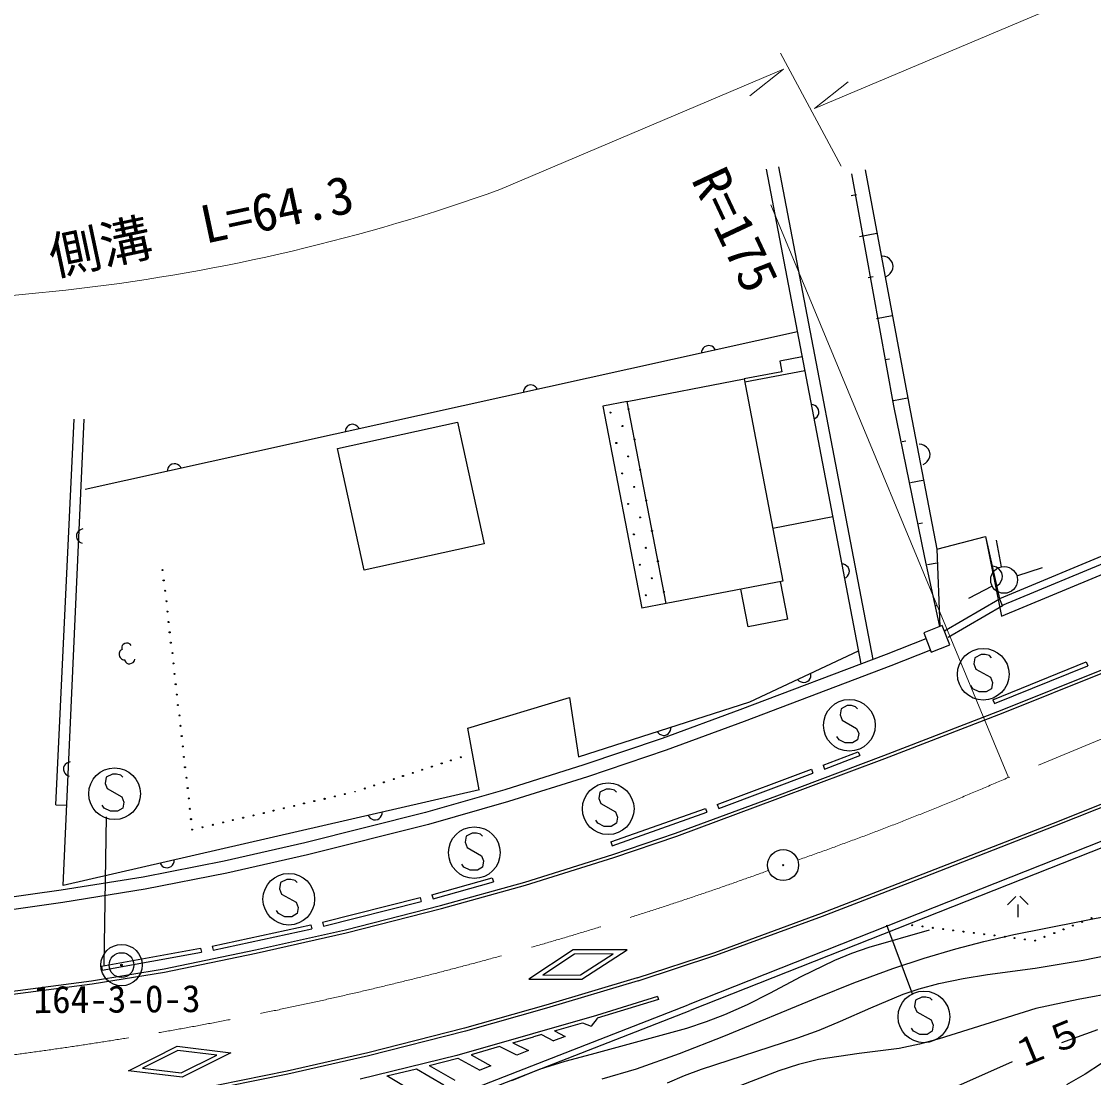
# Model space of a CAD drawing. Units: millimetres, scale not verified. Extents: x 40000 to 680000, y 20000 to 380000.
# Drawn here: x 429161 to 481053, y 263248 to 314337 of the extents above; entities that cross this region are included whole.
import ezdxf
from ezdxf.enums import TextEntityAlignment as Align

# ---------------------------------------------------------------- set-up
doc = ezdxf.new("R2010")
doc.units = ezdxf.units.MM
doc.header["$LTSCALE"] = 1000
doc.linetypes.add('CHAIN', pattern=[18.5, 12, -1.5, 3.5, -1.5])
for name, color, linetype, lineweight in [('M-BGD', 7, 'Continuous', 25), ('M-BGD-EXST', 7, 'Continuous', 25), ('M-BMK', 2, 'CHAIN', 13), ('M-BMK-SRVR', 3, 'Continuous', 25), ('M-STR-HTXT', 7, 'Continuous', 13), ('M-STR-STRC', 7, 'Continuous', 25)]:
    doc.layers.add(name, color=color, linetype=linetype, lineweight=lineweight)
doc.styles.add('ＭＳ ゴシック', font='')
doc.styles.get('ＭＳ ゴシック').set_extended_font_data('MS Gothic')

msp = doc.modelspace()

# ---------------------------------------------------------------- linework, layer by layer
at = {"layer": 'M-BGD'}
for p, q in [((465796, 307298), (470365, 283471)), ((465207, 307185), (469795, 283255)), ((471385, 295739), (469346, 306973)), ((470002, 307153), (472120, 295849)), ((525920, 307045), (476500, 286403)), ((526054, 306722), (476635, 286080)), ((476605, 285576), (526582, 306310)), ((469321, 305911), (469581, 305965)), ((469731, 303928), (470560, 304099)), ((470949, 302969), (470823, 302985)), ((471058, 302930), (470949, 302969)), ((471176, 302851), (471058, 302930)), ((471254, 302765), (471176, 302851)), ((471316, 302655), (471254, 302765)), ((471347, 302498), (471316, 302655)), ((471016, 302004), (471126, 302067)), ((471126, 302067), (471213, 302145)), ((471213, 302145), (471292, 302262)), ((471292, 302262), (471331, 302372)), ((471331, 302372), (471347, 302498)), ((470142, 301944), (470379, 301994)), ((470552, 299961), (471304, 300116)), ((466727, 299315), (432246, 291690)), ((462110, 298452), (462084, 298374)), ((462163, 298535), (462110, 298452)), ((462223, 298591), (462163, 298535)), ((462299, 298637), (462223, 298591)), ((462408, 298661), (462299, 298637)), ((462496, 298652), (462408, 298661)), ((462574, 298626), (462496, 298652)), ((462657, 298573), (462574, 298626)), ((462713, 298513), (462657, 298573)), ((462759, 298437), (462713, 298513)), ((462084, 298374), (462075, 298286)), ((466948, 298107), (465867, 297899)), ((465867, 297899), (465896, 297752)), ((465867, 297899), (465964, 297392)), ((470963, 297977), (471177, 298022)), ((465964, 297392), (464139, 297042)), ((467075, 297444), (464169, 296887)), ((458485, 295957), (464139, 297042)), ((464139, 297042), (466016, 287262)), ((453464, 296468), (453455, 296380)), ((453490, 296545), (453464, 296468)), ((453543, 296629), (453490, 296545)), ((453602, 296685), (453543, 296629)), ((453678, 296731), (453602, 296685)), ((453788, 296755), (453678, 296731)), ((453876, 296746), (453788, 296755)), ((453953, 296720), (453876, 296746)), ((454037, 296666), (453953, 296720)), ((454093, 296607), (454037, 296666)), ((454138, 296531), (454093, 296607)), ((458485, 295957), (457306, 295730)), ((460361, 286177), (458485, 295957)), ((467486, 295791), (467398, 295802)), ((467562, 295763), (467486, 295791)), ((471373, 295994), (472048, 296134)), ((472120, 295849), (473461, 288805)), ((457306, 295730), (459183, 285951)), ((467644, 295707), (467562, 295763)), ((467699, 295646), (467644, 295707)), ((467668, 295212), (467723, 295294)), ((467742, 295569), (467699, 295646)), ((467723, 295294), (467751, 295371)), ((467763, 295459), (467742, 295569)), ((467751, 295371), (467763, 295459)), ((472883, 288404), (471385, 295739)), ((430831, 276434), (431705, 295104)), ((431180, 272535), (432202, 295105)), ((444465, 293680), (450266, 294954)), ((444982, 294779), (444923, 294723)), ((445058, 294824), (444982, 294779)), ((445168, 294848), (445058, 294824)), ((445256, 294839), (445168, 294848)), ((445333, 294813), (445256, 294839)), ((445417, 294760), (445333, 294813)), ((445473, 294701), (445417, 294760)), ((450266, 294954), (451558, 289069)), ((467529, 295115), (467607, 295158)), ((467607, 295158), (467668, 295212)), ((444844, 294562), (444835, 294474)), ((444870, 294639), (444844, 294562)), ((444923, 294723), (444870, 294639)), ((445518, 294625), (445473, 294701)), ((471783, 294010), (471974, 294050)), ((472743, 293869), (472618, 293885)), ((472853, 293829), (472743, 293869)), ((472970, 293750), (472853, 293829)), ((473048, 293664), (472970, 293750)), ((445757, 287795), (444465, 293680)), ((473111, 293554), (473048, 293664)), ((473086, 293162), (473126, 293271)), ((473142, 293397), (473111, 293554)), ((473126, 293271), (473142, 293397)), ((436250, 292733), (436224, 292655)), ((436303, 292816), (436250, 292733)), ((436362, 292872), (436303, 292816)), ((436438, 292918), (436362, 292872)), ((436547, 292942), (436438, 292918)), ((436635, 292933), (436547, 292942)), ((436713, 292907), (436635, 292933)), ((436796, 292854), (436713, 292907)), ((436852, 292794), (436796, 292854)), ((436898, 292718), (436852, 292794)), ((472811, 292904), (472921, 292966)), ((472921, 292966), (473007, 293044)), ((473007, 293044), (473086, 293162)), ((436224, 292655), (436214, 292567)), ((472194, 292027), (472791, 292151)), ((465525, 289821), (468426, 290396)), ((472604, 290043), (472772, 290078)), ((431863, 289596), (431831, 289514)), ((431909, 289664), (431863, 289596)), ((431983, 289730), (431909, 289664)), ((432055, 289768), (431983, 289730)), ((432140, 289791), (432055, 289768)), ((431831, 289514), (431824, 289402)), ((431824, 289402), (431848, 289317)), ((431848, 289317), (431886, 289245)), ((431886, 289245), (431952, 289171)), ((431952, 289171), (432019, 289125)), ((432019, 289125), (432102, 289092)), ((451558, 289069), (445757, 287795)), ((473461, 288805), (475827, 289417)), ((475827, 289417), (476605, 285576)), ((475827, 289417), (476500, 286403)), ((476599, 287962), (476350, 289237)), ((473461, 288805), (473614, 285065)), ((468959, 288078), (468871, 288089)), ((469036, 288050), (468959, 288078)), ((469118, 287994), (469036, 288050)), ((473614, 285065), (472883, 288404)), ((473015, 288060), (473476, 288155)), ((469080, 287445), (469141, 287500)), ((469172, 287933), (469118, 287994)), ((469141, 287500), (469197, 287581)), ((469215, 287856), (469172, 287933)), ((469197, 287581), (469225, 287658)), ((469236, 287746), (469215, 287856)), ((469225, 287658), (469236, 287746)), ((476242, 287972), (476117, 287987)), ((476352, 287933), (476242, 287972)), ((476470, 287854), (476352, 287933)), ((476549, 287768), (476470, 287854)), ((476612, 287659), (476549, 287768)), ((476644, 287502), (476612, 287659)), ((476628, 287376), (476644, 287502)), ((477343, 287521), (478581, 287917)), ((466016, 287262), (460361, 286177)), ((466250, 285415), (465900, 287240)), ((469003, 287402), (469080, 287445)), ((476147, 287024), (474993, 286425)), ((476315, 287007), (476425, 287070)), ((476425, 287070), (476511, 287149)), ((476511, 287149), (476589, 287266)), ((476589, 287266), (476628, 287376)), ((464335, 285047), (463985, 286873)), ((460361, 286177), (459183, 285951)), ((473425, 286076), (473471, 286086)), ((473835, 284853), (476500, 286403)), ((474011, 284551), (476676, 286100)), ((476500, 286403), (476635, 286080)), ((466250, 285415), (464335, 285047)), ((473729, 285110), (472832, 284758)), ((474095, 284178), (473729, 285110)), ((472933, 284476), (471020, 283719)), ((472832, 284758), (473198, 283826)), ((433929, 283869), (433891, 283776)), ((433978, 283922), (433929, 283869)), ((434031, 283957), (433978, 283922)), ((434044, 284146), (434020, 284078)), ((434020, 284078), (434021, 283995)), ((434021, 283995), (434031, 283957)), ((434092, 284200), (434044, 284146)), ((434165, 284239), (434092, 284200)), ((434242, 284259), (434165, 284239)), ((434325, 284259), (434242, 284259)), ((434417, 284221), (434325, 284259)), ((434476, 284153), (434417, 284221)), ((464416, 281430), (469674, 283889)), ((473154, 283918), (471237, 283159)), ((473198, 283826), (474095, 284178)), ((433891, 283776), (433892, 283694)), ((433892, 283694), (433912, 283616)), ((433912, 283616), (433946, 283563)), ((433946, 283563), (434004, 283496)), ((434004, 283496), (434053, 283467)), ((434053, 283467), (434097, 283457)), ((434097, 283457), (434160, 283453)), ((434160, 283453), (434170, 283414)), ((434170, 283414), (434209, 283342)), ((434209, 283342), (434263, 283294)), ((434563, 283329), (434626, 283407)), ((434626, 283407), (434645, 283495)), ((471020, 283719), (463940, 281039)), ((434263, 283294), (434331, 283270)), ((434331, 283270), (434413, 283270)), ((434413, 283270), (434491, 283290)), ((434491, 283290), (434563, 283329)), ((471237, 283159), (464150, 280477)), ((476622, 281032), (481449, 282971)), ((476677, 280892), (481505, 282832)), ((501721, 282708), (461425, 266770)), ((501831, 282429), (461535, 266491)), ((466728, 282511), (466789, 282447)), ((466789, 282447), (466857, 282401)), ((466857, 282401), (466950, 282368)), ((466950, 282368), (467031, 282359)), ((467031, 282359), (467119, 282369)), ((467119, 282369), (467220, 282417)), ((467220, 282417), (467285, 282478)), ((467285, 282478), (467330, 282546)), ((467330, 282546), (467364, 282639)), ((467372, 282720), (467362, 282808)), ((467364, 282639), (467372, 282720)), ((450770, 280148), (455685, 281627)), ((455685, 281627), (456119, 278767)), ((456119, 278767), (464416, 281430)), ((463940, 281039), (460168, 279653)), ((470902, 278825), (476622, 281032)), ((470955, 278684), (476677, 280892)), ((464150, 280477), (460367, 279088)), ((451318, 277170), (450770, 280148)), ((459934, 279991), (459987, 279920)), ((459987, 279920), (460048, 279866)), ((460048, 279866), (460136, 279821)), ((460136, 279821), (460215, 279802)), ((460215, 279802), (460304, 279801)), ((460304, 279801), (460411, 279836)), ((460411, 279836), (460482, 279888)), ((460482, 279888), (460536, 279949)), ((460536, 279949), (460581, 280037)), ((460581, 280037), (460600, 280117)), ((460600, 280117), (460601, 280205)), ((460168, 279653), (456378, 278373)), ((460367, 279088), (456564, 277802)), ((465721, 276883), (470902, 278825)), ((465773, 276743), (470955, 278684)), ((431203, 278243), (431197, 278131)), ((431236, 278325), (431203, 278243)), ((431282, 278393), (431236, 278325)), ((431356, 278459), (431282, 278393)), ((431428, 278497), (431356, 278459)), ((431513, 278520), (431428, 278497)), ((456378, 278373), (452555, 277174)), ((431197, 278131), (431221, 278045)), ((431221, 278045), (431259, 277973)), ((431259, 277973), (431325, 277899)), ((431325, 277899), (431392, 277854)), ((431392, 277854), (431474, 277821)), ((456564, 277802), (452728, 276599)), ((479122, 275559), (484623, 277765)), ((479177, 275419), (484680, 277626)), ((451329, 277172), (431180, 272535)), ((452555, 277174), (448713, 276070)), ((452728, 276599), (448869, 275490)), ((460826, 275064), (465721, 276883)), ((460876, 274923), (465773, 276743)), ((430831, 276434), (431357, 276429)), ((448713, 276070), (442872, 274601)), ((446616, 276001), (446625, 276089)), ((445943, 275932), (445989, 275857)), ((445989, 275857), (446046, 275798)), ((446046, 275798), (446129, 275745)), ((446129, 275745), (446207, 275720)), ((446207, 275720), (446295, 275712)), ((446295, 275712), (446404, 275737)), ((446404, 275737), (446480, 275783)), ((446480, 275783), (446539, 275840)), ((446539, 275840), (446591, 275924)), ((446591, 275924), (446616, 276001)), ((472811, 273105), (479122, 275559)), ((448869, 275490), (443011, 274018)), ((457791, 274035), (460826, 275064)), ((472865, 272965), (479177, 275419)), ((442872, 274601), (438975, 273717)), ((457838, 273892), (460876, 274923)), ((443011, 274018), (439099, 273130)), ((453518, 272707), (457791, 274035)), ((438975, 273717), (435050, 272946)), ((435874, 273615), (435920, 273539)), ((435920, 273539), (435977, 273481)), ((435977, 273481), (436060, 273428)), ((436411, 273466), (436470, 273522)), ((436470, 273522), (436522, 273606)), ((436522, 273606), (436547, 273684)), ((436547, 273684), (436556, 273772)), ((453561, 272563), (457838, 273892)), ((439099, 273130), (435155, 272355)), ((436060, 273428), (436138, 273403)), ((436138, 273403), (436226, 273394)), ((436226, 273394), (436335, 273420)), ((436335, 273420), (436411, 273466)), ((467877, 271193), (472811, 273105)), ((467930, 271052), (472865, 272965)), ((435050, 272946), (431078, 272310)), ((449449, 271568), (453518, 272707)), ((449488, 271423), (453561, 272563)), ((431078, 272310), (427108, 271746)), ((435155, 272355), (431167, 271717)), ((477283, 272014), (476886, 271611)), ((477483, 272015), (477886, 271617)), ((431167, 271717), (427193, 271152)), ((444850, 270393), (449449, 271568)), ((444885, 270247), (449488, 271423)), ((477386, 271614), (477389, 271014)), ((462715, 269304), (467877, 271193)), ((462764, 269163), (467930, 271052)), ((477191, 270161), (481998, 271121)), ((440497, 269420), (444850, 270393)), ((470196, 269557), (473107, 270400)), ((440528, 269273), (444885, 270247)), ((475736, 269837), (477191, 270161)), ((436065, 268500), (440497, 269420)), ((455868, 269419), (453719, 268001)), ((458479, 269434), (455868, 269419)), ((456286, 268013), (458479, 269434)), ((469346, 269264), (470196, 269557)), ((472847, 269023), (474380, 269483)), ((474380, 269483), (475736, 269837)), ((436092, 268353), (440528, 269273)), ((455929, 269219), (454390, 268204)), ((457796, 269230), (455929, 269219)), ((456226, 268213), (457796, 269230)), ((458966, 268066), (462715, 269304)), ((459013, 267923), (462764, 269163)), ((466908, 268135), (468524, 268927)), ((468524, 268927), (469346, 269264)), ((471332, 268517), (472847, 269023)), ((478219, 268547), (480556, 268925)), ((480556, 268925), (481646, 269150)), ((432557, 267931), (436065, 268500)), ((432579, 267783), (436092, 268353)), ((469457, 267824), (471332, 268517)), ((475924, 268228), (478219, 268547)), ((427202, 267229), (432557, 267931)), ((427222, 267080), (432579, 267783)), ((453719, 268001), (456286, 268013)), ((454390, 268204), (456226, 268213)), ((458970, 268067), (454540, 266748)), ((459013, 267923), (454582, 266604)), ((465382, 267326), (466908, 268135)), ((467693, 267118), (469457, 267824)), ((472613, 267533), (473571, 267792)), ((473571, 267792), (474739, 268035)), ((474739, 268035), (475924, 268228)), ((464308, 266786), (465382, 267326)), ((470273, 266628), (471842, 267274)), ((471842, 267274), (472613, 267533)), ((482309, 267403), (480313, 267031)), ((454540, 266748), (450612, 265631)), ((451211, 262786), (461425, 266770)), ((459948, 267165), (456991, 266258)), ((459992, 267022), (457034, 266114)), ((459948, 267165), (459992, 267022)), ((463161, 265243), (467693, 267118)), ((463214, 266294), (464308, 266786)), ((480313, 267031), (478263, 266593)), ((454582, 266604), (450651, 265486)), ((451321, 262507), (461534, 266491)), ((456991, 266258), (453899, 265362)), ((462324, 265952), (463214, 266294)), ((468807, 265971), (470273, 266628)), ((478263, 266593), (473580, 265116)), ((454961, 265514), (456310, 265900)), ((456310, 265900), (456740, 265733)), ((457026, 266104), (456740, 265733)), ((457014, 266109), (457026, 266104)), ((461374, 265640), (462324, 265952)), ((467780, 265542), (468807, 265971)), ((484737, 266098), (480639, 263416)), ((450612, 265631), (445930, 264442)), ((450651, 265486), (445965, 264296)), ((453899, 265362), (450227, 264310)), ((452944, 264933), (453941, 265218)), ((454343, 265335), (453941, 265218)), ((454339, 265337), (454921, 265024)), ((455473, 265239), (454921, 265024)), ((454961, 265514), (455473, 265239)), ((456754, 264376), (461374, 265640)), ((461014, 264419), (463161, 265243)), ((466746, 265164), (467780, 265542)), ((479524, 264947), (481256, 265571)), ((434347, 263577), (436696, 264768)), ((436696, 264768), (439292, 264450)), ((452305, 264750), (450923, 264353)), ((453140, 264331), (452305, 264750)), ((452944, 264933), (453705, 264551)), ((462082, 263657), (466746, 265164)), ((471650, 264653), (469703, 264412)), ((472621, 264859), (471650, 264653)), ((473580, 265116), (472621, 264859)), ((436732, 264562), (435025, 263696)), ((438611, 264332), (436732, 264562)), ((436898, 263471), (438611, 264332)), ((439292, 264450), (436933, 263265)), ((445930, 264442), (442015, 263562)), ((445965, 264296), (442047, 263415)), ((450227, 264310), (445548, 263176)), ((448900, 263834), (450291, 264190)), ((450291, 264190), (451355, 263598)), ((450923, 264353), (451887, 263817)), ((453705, 264551), (453140, 264331)), ((455484, 264034), (456754, 264376)), ((458934, 263676), (461014, 264419)), ((469703, 264412), (467742, 264118)), ((435025, 263696), (436898, 263471)), ((446840, 263335), (448280, 263673)), ((448280, 263673), (449611, 262903)), ((448900, 263834), (450143, 263115)), ((451887, 263817), (451355, 263598)), ((452897, 263113), (454243, 263647)), ((454243, 263647), (455484, 264034)), ((457273, 263185), (458934, 263676)), ((461248, 263346), (462082, 263657)), ((466778, 263872), (465825, 263573)), ((467742, 264118), (466778, 263872)), ((474188, 262711), (477137, 264026)), ((436933, 263265), (434347, 263577)), ((442015, 263562), (437563, 262661)), ((442047, 263415), (437590, 262513)), ((448428, 262386), (446840, 263335)), ((460436, 262987), (461248, 263346)), ((465825, 263573), (461317, 261845)), ((480639, 263416), (479739, 262890))]:
    msp.add_line(p, q, dxfattribs=at)
for centre, radius in [((457670, 295419), 25), ((458544, 295587), 25), ((458249, 294767), 25), ((457954, 293946), 25), ((458828, 294114), 25), ((458533, 293293), 25), ((458239, 292473), 25), ((459113, 292641), 25), ((458818, 291820), 25), ((459397, 291168), 25), ((458523, 291000), 25), ((459102, 290347), 25), ((459681, 289694), 25), ((458807, 289526), 25), ((459386, 288874), 25), ((459091, 288053), 25), ((459965, 288221), 25), ((435992, 287796), 25), ((476723, 287324), 650), ((436045, 287296), 25), ((459670, 287400), 25), ((436123, 286796), 25), ((459376, 286580), 25), ((460250, 286748), 25), ((436176, 286291), 25), ((436229, 285791), 25), ((436283, 285285), 25), ((436336, 284785), 25), ((436389, 284286), 25), ((436467, 283780), 25), ((436520, 283280), 25), ((436573, 282774), 25), ((436627, 282274), 25), ((436680, 281775), 25), ((436733, 281269), 25), ((436811, 280769), 25), ((436864, 280263), 25), ((436917, 279764), 25), ((436970, 279264), 25), ((437024, 278758), 25), ((450424, 278742), 25), ((437077, 278258), 25), ((448553, 278136), 25), ((449027, 278289), 25), ((449501, 278442), 25), ((449950, 278589), 25), ((437155, 277753), 25), ((447181, 277684), 25), ((447630, 277837), 25), ((448104, 277984), 25), ((437208, 277253), 25), ((445784, 277232), 25), ((446233, 277378), 25), ((446707, 277531), 25), ((437261, 276753), 25), ((443337, 276622), 25), ((443837, 276732), 25), ((444336, 276848), 25), ((444810, 276963), 25), ((445310, 277079), 15), ((437314, 276247), 25), ((440891, 276045), 25), ((441365, 276160), 25), ((441864, 276276), 25), ((442364, 276391), 25), ((442838, 276507), 25), ((437367, 275747), 25), ((438919, 275588), 25), ((439393, 275704), 25), ((439892, 275820), 25), ((440391, 275929), 25), ((437421, 275242), 25), ((437920, 275357), 25), ((438419, 275473), 25), ((480949, 270964), 25), ((472276, 270616), 25), ((472777, 270557), 25), ((473277, 270491), 25), ((473778, 270432), 25), ((474253, 270366), 25), ((479603, 270418), 25), ((480052, 270602), 25), ((480501, 270780), 25), ((474753, 270307), 25), ((475254, 270247), 25), ((475754, 270182), 25), ((476255, 270122), 25), ((476755, 270057), 25), ((477230, 269997), 25), ((477731, 269932), 25), ((478231, 269872), 25), ((478680, 270056), 25), ((479154, 270234), 25)]:
    msp.add_circle(centre, radius, dxfattribs=at)
at = {"layer": 'M-BGD-EXST'}
for p, q in [((475312, 283559), (475262, 283259)), ((475612, 283709), (475312, 283559)), ((475812, 283709), (475612, 283709)), ((476012, 283659), (475812, 283709)), ((476112, 283559), (476012, 283659)), ((475262, 283259), (475362, 283009)), ((475362, 283009), (476062, 282609)), ((476062, 282609), (476162, 282359)), ((476162, 282359), (476112, 282059)), ((475212, 282059), (475112, 282209)), ((475512, 281909), (475212, 282059)), ((475862, 281909), (475512, 281909)), ((476112, 282059), (475862, 281909)), ((468834, 281089), (468784, 280789)), ((468784, 280789), (468884, 280539)), ((469134, 281239), (468834, 281089)), ((469334, 281239), (469134, 281239)), ((469534, 281189), (469334, 281239)), ((469634, 281089), (469534, 281189)), ((468884, 280539), (469584, 280139)), ((468734, 279589), (468634, 279739)), ((469584, 280139), (469684, 279889)), ((469684, 279889), (469634, 279589)), ((469034, 279439), (468734, 279589)), ((469384, 279439), (469034, 279439)), ((469634, 279589), (469384, 279439)), ((433268, 277778), (433218, 277478)), ((433568, 277928), (433268, 277778)), ((433768, 277928), (433568, 277928)), ((433968, 277878), (433768, 277928)), ((434068, 277778), (433968, 277878)), ((433218, 277478), (433318, 277228)), ((433318, 277228), (434018, 276828)), ((457461, 277200), (457161, 277050)), ((457661, 277200), (457461, 277200)), ((457861, 277150), (457661, 277200)), ((457961, 277050), (457861, 277150)), ((434018, 276828), (434118, 276578)), ((457161, 277050), (457111, 276750)), ((457111, 276750), (457211, 276500)), ((433168, 276278), (433068, 276428)), ((433468, 276128), (433168, 276278)), ((433818, 276128), (433468, 276128)), ((434068, 276278), (433818, 276128)), ((434118, 276578), (434068, 276278)), ((457211, 276500), (457911, 276100)), ((457911, 276100), (458011, 275850)), ((433160, 268685), (433283, 275855)), ((457061, 275550), (456961, 275700)), ((457361, 275400), (457061, 275550)), ((457961, 275550), (457711, 275400)), ((458011, 275850), (457961, 275550)), ((450981, 275078), (450681, 274928)), ((451181, 275078), (450981, 275078)), ((451381, 275028), (451181, 275078)), ((451481, 274928), (451381, 275028)), ((457711, 275400), (457361, 275400)), ((450681, 274928), (450631, 274628)), ((450631, 274628), (450731, 274378)), ((450731, 274378), (451431, 273978)), ((450581, 273428), (450481, 273578)), ((451431, 273978), (451531, 273728)), ((451531, 273728), (451481, 273428)), ((450881, 273278), (450581, 273428)), ((451231, 273278), (450881, 273278)), ((451481, 273428), (451231, 273278)), ((441702, 272677), (441652, 272377)), ((442002, 272827), (441702, 272677)), ((442202, 272827), (442002, 272827)), ((442402, 272777), (442202, 272827)), ((442502, 272677), (442402, 272777)), ((441652, 272377), (441752, 272127)), ((441752, 272127), (442452, 271727)), ((442452, 271727), (442552, 271477)), ((442552, 271477), (442502, 271177)), ((441602, 271177), (441502, 271327)), ((441902, 271027), (441602, 271177)), ((442252, 271027), (441902, 271027)), ((442502, 271177), (442252, 271027)), ((471030, 270635), (472290, 267272)), ((472442, 266985), (472392, 266685)), ((472742, 267135), (472442, 266985)), ((472942, 267135), (472742, 267135)), ((473142, 267085), (472942, 267135)), ((473242, 266985), (473142, 267085)), ((472392, 266685), (472492, 266435)), ((472492, 266435), (473192, 266035)), ((473192, 266035), (473292, 265785)), ((473292, 265785), (473242, 265485)), ((472342, 265485), (472242, 265635)), ((472642, 265335), (472342, 265485)), ((472992, 265335), (472642, 265335)), ((473242, 265485), (472992, 265335))]:
    msp.add_line(p, q, dxfattribs=at)
for centre in [(475712, 282759), (469234, 280289), (433668, 276978), (457561, 276250), (451081, 274128), (442102, 271877), (472842, 266185)]:
    msp.add_circle(centre, 1250, dxfattribs=at)
at = {"layer": 'M-BMK'}
msp.add_line((557813, 311327), (476930, 277760), dxfattribs=at)
for centre, radius, start, end in [((419749, 408609), 142791, 289.21213, 293.59749), ((406235, 436081), 173204, 263.12834, 289.94707)]:
    msp.add_arc(centre, radius, start, end, dxfattribs=at)
at = {"layer": 'M-BMK-SRVR'}
for centre, radius in [((466028, 273525), 750), ((466028, 273525), 30), ((434005, 268689), 1000), ((434005, 268689), 600), ((434005, 268689), 40)]:
    msp.add_circle(centre, radius, dxfattribs=at)
at = {"layer": 'M-STR-HTXT'}
for p, q in [((515859, 330525), (467552, 310129)), ((465893, 312805), (468840, 307338)), ((452322, 306202), (466045, 312034)), ((466045, 312034), (464423, 310736)), ((467552, 310129), (469177, 311423)), ((476930, 277760), (465434, 305465))]:
    msp.add_line(p, q, dxfattribs=at)
msp.add_arc((420929, 394012), 93253, 263.91273, 289.67267, dxfattribs=at)
at = {"layer": 'M-STR-STRC'}
for p, q in [((476181, 281528), (480697, 283358)), ((480697, 283358), (480772, 283173)), ((476256, 281343), (480772, 283173)), ((476181, 281528), (476256, 281343)), ((467958, 278355), (469666, 279010)), ((468030, 278168), (469738, 278823)), ((469666, 279010), (469738, 278823)), ((462838, 276450), (467399, 278159)), ((467399, 278159), (467470, 277972)), ((467958, 278355), (468030, 278168)), ((462908, 276263), (467470, 277972)), ((457684, 274647), (462274, 276267)), ((457750, 274459), (462340, 276079)), ((462274, 276267), (462340, 276079)), ((462838, 276450), (462908, 276263)), ((457684, 274647), (457750, 274459)), ((449032, 272085), (451952, 272908)), ((449086, 271893), (452007, 272716)), ((451952, 272908), (452007, 272716)), ((443737, 270767), (448457, 271951)), ((448457, 271951), (448505, 271757)), ((449032, 272085), (449086, 271893)), ((443785, 270573), (448505, 271757)), ((438391, 269605), (443174, 270644)), ((438434, 269410), (443217, 270448)), ((443174, 270644), (443217, 270448)), ((443737, 270767), (443785, 270573)), ((433033, 268633), (437835, 269510)), ((437835, 269510), (437871, 269313)), ((438391, 269605), (438434, 269410)), ((433069, 268436), (437871, 269313)), ((433033, 268633), (433069, 268436))]:
    msp.add_line(p, q, dxfattribs=at)

# ---------------------------------------------------------------- texts
at = {"layer": 'M-BGD', "style": 'ＭＳ ゴシック'}
msp.add_text('１５', height=1320, rotation=22.4, dxfattribs=at).set_placement((477554, 263275), align=Align.BOTTOM_LEFT)
at = {"layer": 'M-BMK-SRVR', "style": 'ＭＳ ゴシック'}
msp.add_text('164-3-0-3', height=1320, rotation=0.4, dxfattribs=at).set_placement((429756, 265965), align=Align.BOTTOM_LEFT)
at = {"layer": 'M-STR-HTXT', "style": 'ＭＳ ゴシック'}
for s, rotation, p in [('R=175', 295.2, (461061, 306460)), ('側溝\u3000L=64.3', 12, (430833, 301485))]:
    msp.add_text(s, height=1833, rotation=rotation, dxfattribs=at).set_placement(p, align=Align.BOTTOM_LEFT)

doc.saveas('drawing.dxf')
